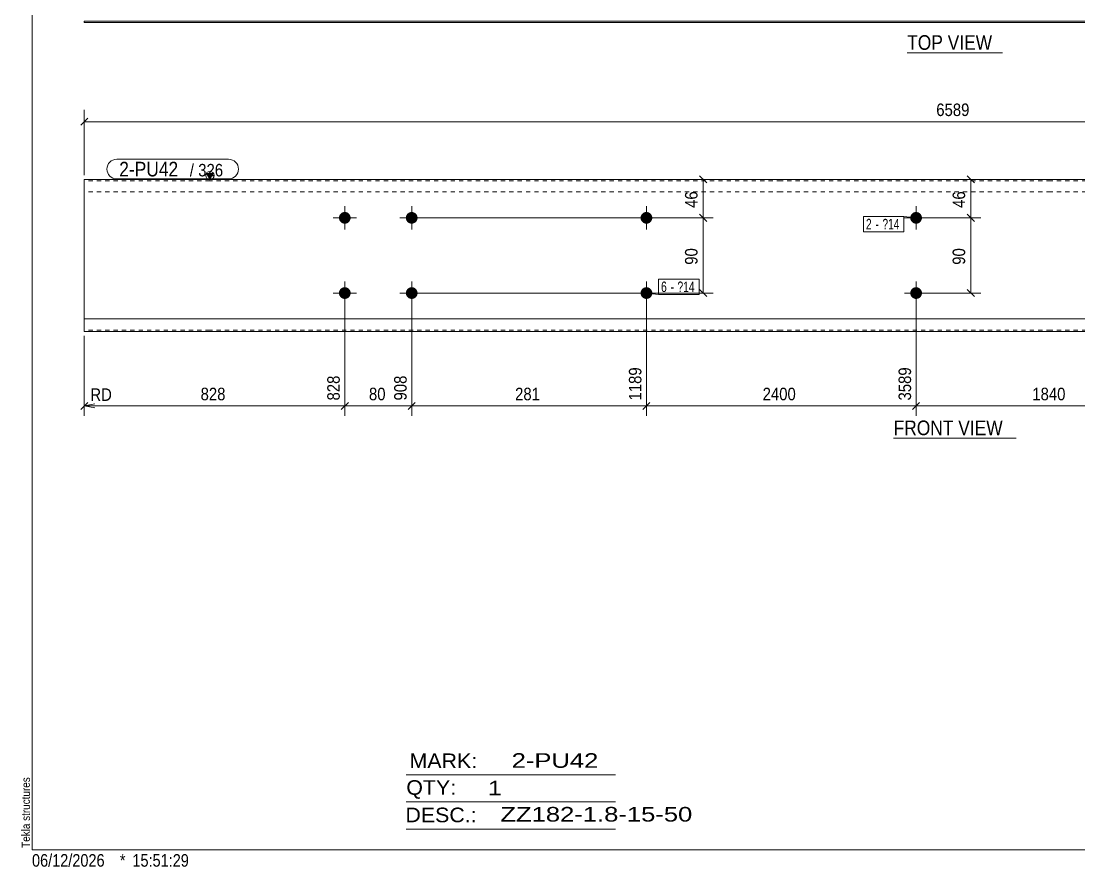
# Model space of a CAD drawing. Header units: millimetres. Extents: x 2 to 579, y 1 to 405.
# Drawn here: x 2.4 to 255.3, y 1 to 203.3 of the extents above; entities that cross this region are included whole.
import ezdxf

# ---------------------------------------------------------------- set-up
doc = ezdxf.new("R2010")
doc.units = ezdxf.units.MM
doc.linetypes.add('XKITLINE00', pattern=[0])
doc.linetypes.add('XKITLINE01', pattern=[4, 1, -1, 1, -1])
for name, color, linetype, lineweight in [('Bolt', 3, 'Continuous', 0), ('BoltMark', 7, 'Continuous', 0), ('Dimensions', 7, 'Continuous', 0), ('DrawingSheet', 5, 'Continuous', 0), ('OtherObjectType', 7, 'Continuous', 0), ('Part', 2, 'Continuous', 0), ('PartMark', 7, 'Continuous', 0)]:
    doc.layers.add(name, color=color, linetype=linetype, lineweight=lineweight)
doc.styles.add('ARIAL', font='ARIAL.TTF')
doc.styles.add('ARIAL_NARROW', font='ARIALN.TTF')

# ---------------------------------------------------------------- blocks, each defined once
blk = doc.blocks.new('*A1')
at = {"layer": 'Bolt'}
for points in [[(81.19, 156.2), (81.19, 156.17), (81.19, 156.13), (81.19, 156.1), (81.18, 156.06), (81.18, 156.03), (81.17, 156), (81.17, 155.96), (81.16, 155.93), (81.15, 155.9), (81.14, 155.86), (81.13, 155.83), (81.12, 155.8), (81.11, 155.76), (81.1, 155.73), (81.09, 155.7), (81.07, 155.67), (81.06, 155.64), (81.04, 155.61), (81.03, 155.58), (81.01, 155.55), (80.99, 155.52), (80.98, 155.49), (80.96, 155.46), (80.94, 155.43), (80.92, 155.4), (80.9, 155.37), (80.88, 155.35), (80.85, 155.32), (80.83, 155.3), (80.81, 155.27), (80.78, 155.25), (80.76, 155.22), (80.73, 155.2), (80.71, 155.18), (80.68, 155.15), (80.66, 155.13), (80.63, 155.11), (80.6, 155.09), (80.57, 155.07), (80.54, 155.05), (80.51, 155.03), (80.48, 155.02), (80.45, 155), (80.42, 154.99), (80.39, 154.97), (80.36, 154.96), (80.33, 154.94), (80.3, 154.93), (80.27, 154.92), (80.23, 154.91), (80.2, 154.9), (80.17, 154.89), (80.13, 154.88), (80.1, 154.87), (80.07, 154.86), (80.03, 154.86), (80, 154.85), (79.97, 154.85), (79.93, 154.84), (79.9, 154.84), (79.86, 154.84), (79.83, 154.84), (79.79, 154.84), (79.76, 154.84), (79.73, 154.84), (79.69, 154.84), (79.66, 154.84), (79.62, 154.85), (79.59, 154.85), (79.55, 154.86), (79.52, 154.86), (79.49, 154.87), (79.45, 154.88), (79.42, 154.89), (79.39, 154.9), (79.35, 154.91), (79.32, 154.92), (79.29, 154.93), (79.26, 154.94), (79.23, 154.96), (79.2, 154.97), (79.16, 154.99), (79.13, 155), (79.1, 155.02), (79.07, 155.03), (79.04, 155.05), (79.02, 155.07), (78.99, 155.09), (78.96, 155.11), (78.93, 155.13), (78.91, 155.15), (78.88, 155.18), (78.85, 155.2), (78.83, 155.22), (78.8, 155.25), (78.78, 155.27), (78.76, 155.3), (78.73, 155.32), (78.71, 155.35), (78.69, 155.37), (78.67, 155.4), (78.65, 155.43), (78.63, 155.46), (78.61, 155.49), (78.59, 155.52), (78.58, 155.55), (78.56, 155.58), (78.54, 155.61), (78.53, 155.64), (78.51, 155.67), (78.5, 155.7), (78.49, 155.73), (78.48, 155.76), (78.46, 155.8), (78.45, 155.83), (78.44, 155.86), (78.44, 155.9), (78.43, 155.93), (78.42, 155.96), (78.41, 156), (78.41, 156.03), (78.4, 156.06), (78.4, 156.1), (78.4, 156.13), (78.4, 156.17), (78.39, 156.2), (78.39, 156.24), (78.39, 156.27), (78.4, 156.3), (78.4, 156.34), (78.4, 156.37), (78.4, 156.41), (78.41, 156.44), (78.41, 156.48), (78.42, 156.51), (78.43, 156.54), (78.44, 156.58), (78.44, 156.61), (78.45, 156.64), (78.46, 156.67), (78.48, 156.71), (78.49, 156.74), (78.5, 156.77), (78.51, 156.8), (78.53, 156.83), (78.54, 156.87), (78.56, 156.9), (78.58, 156.93), (78.59, 156.96), (78.61, 156.98), (78.63, 157.01), (78.65, 157.04), (78.67, 157.07), (78.69, 157.1), (78.71, 157.12), (78.73, 157.15), (78.76, 157.18), (78.78, 157.2), (78.8, 157.23), (78.83, 157.25), (78.85, 157.27), (78.88, 157.3), (78.91, 157.32), (78.93, 157.34), (78.96, 157.36), (78.99, 157.38), (79.02, 157.4), (79.04, 157.42), (79.07, 157.44), (79.1, 157.45), (79.13, 157.47), (79.16, 157.49), (79.2, 157.5), (79.23, 157.52), (79.26, 157.53), (79.29, 157.54), (79.32, 157.55), (79.35, 157.57), (79.39, 157.58), (79.42, 157.59), (79.45, 157.59), (79.49, 157.6), (79.52, 157.61), (79.55, 157.62), (79.59, 157.62), (79.62, 157.63), (79.66, 157.63), (79.69, 157.63), (79.73, 157.63), (79.76, 157.64), (79.79, 157.64), (79.83, 157.64), (79.86, 157.63), (79.9, 157.63), (79.93, 157.63), (79.97, 157.63), (80, 157.62), (80.03, 157.62), (80.07, 157.61), (80.1, 157.6), (80.13, 157.59), (80.17, 157.59), (80.2, 157.58), (80.23, 157.57), (80.27, 157.55), (80.3, 157.54), (80.33, 157.53), (80.36, 157.52), (80.39, 157.5), (80.42, 157.49), (80.45, 157.47), (80.48, 157.45), (80.51, 157.44), (80.54, 157.42), (80.57, 157.4), (80.6, 157.38), (80.63, 157.36), (80.66, 157.34), (80.68, 157.32), (80.71, 157.3), (80.73, 157.27), (80.76, 157.25), (80.78, 157.23), (80.81, 157.2), (80.83, 157.18), (80.85, 157.15), (80.88, 157.12), (80.9, 157.1), (80.92, 157.07), (80.94, 157.04), (80.96, 157.01), (80.98, 156.98), (80.99, 156.96), (81.01, 156.93), (81.03, 156.9), (81.04, 156.87), (81.06, 156.83), (81.07, 156.8), (81.09, 156.77), (81.1, 156.74), (81.11, 156.71), (81.12, 156.67), (81.13, 156.64), (81.14, 156.61), (81.15, 156.58), (81.16, 156.54), (81.17, 156.51), (81.17, 156.48), (81.18, 156.44), (81.18, 156.41), (81.19, 156.37), (81.19, 156.34), (81.19, 156.3), (81.19, 156.27), (81.19, 156.24)], [(97.19, 156.2), (97.19, 156.17), (97.19, 156.13), (97.19, 156.1), (97.18, 156.06), (97.18, 156.03), (97.17, 156), (97.17, 155.96), (97.16, 155.93), (97.15, 155.9), (97.14, 155.86), (97.13, 155.83), (97.12, 155.8), (97.11, 155.76), (97.1, 155.73), (97.09, 155.7), (97.07, 155.67), (97.06, 155.64), (97.04, 155.61), (97.03, 155.58), (97.01, 155.55), (96.99, 155.52), (96.98, 155.49), (96.96, 155.46), (96.94, 155.43), (96.92, 155.4), (96.9, 155.37), (96.88, 155.35), (96.85, 155.32), (96.83, 155.3), (96.81, 155.27), (96.78, 155.25), (96.76, 155.22), (96.73, 155.2), (96.71, 155.18), (96.68, 155.15), (96.66, 155.13), (96.63, 155.11), (96.6, 155.09), (96.57, 155.07), (96.54, 155.05), (96.51, 155.03), (96.48, 155.02), (96.45, 155), (96.42, 154.99), (96.39, 154.97), (96.36, 154.96), (96.33, 154.94), (96.3, 154.93), (96.27, 154.92), (96.23, 154.91), (96.2, 154.9), (96.17, 154.89), (96.13, 154.88), (96.1, 154.87), (96.07, 154.86), (96.03, 154.86), (96, 154.85), (95.97, 154.85), (95.93, 154.84), (95.9, 154.84), (95.86, 154.84), (95.83, 154.84), (95.79, 154.84), (95.76, 154.84), (95.73, 154.84), (95.69, 154.84), (95.66, 154.84), (95.62, 154.85), (95.59, 154.85), (95.55, 154.86), (95.52, 154.86), (95.49, 154.87), (95.45, 154.88), (95.42, 154.89), (95.39, 154.9), (95.35, 154.91), (95.32, 154.92), (95.29, 154.93), (95.26, 154.94), (95.23, 154.96), (95.2, 154.97), (95.16, 154.99), (95.13, 155), (95.1, 155.02), (95.07, 155.03), (95.04, 155.05), (95.02, 155.07), (94.99, 155.09), (94.96, 155.11), (94.93, 155.13), (94.91, 155.15), (94.88, 155.18), (94.85, 155.2), (94.83, 155.22), (94.8, 155.25), (94.78, 155.27), (94.76, 155.3), (94.73, 155.32), (94.71, 155.35), (94.69, 155.37), (94.67, 155.4), (94.65, 155.43), (94.63, 155.46), (94.61, 155.49), (94.59, 155.52), (94.58, 155.55), (94.56, 155.58), (94.54, 155.61), (94.53, 155.64), (94.51, 155.67), (94.5, 155.7), (94.49, 155.73), (94.48, 155.76), (94.46, 155.8), (94.45, 155.83), (94.44, 155.86), (94.44, 155.9), (94.43, 155.93), (94.42, 155.96), (94.41, 156), (94.41, 156.03), (94.4, 156.06), (94.4, 156.1), (94.4, 156.13), (94.4, 156.17), (94.39, 156.2), (94.39, 156.24), (94.39, 156.27), (94.4, 156.3), (94.4, 156.34), (94.4, 156.37), (94.4, 156.41), (94.41, 156.44), (94.41, 156.48), (94.42, 156.51), (94.43, 156.54), (94.44, 156.58), (94.44, 156.61), (94.45, 156.64), (94.46, 156.67), (94.48, 156.71), (94.49, 156.74), (94.5, 156.77), (94.51, 156.8), (94.53, 156.83), (94.54, 156.87), (94.56, 156.9), (94.58, 156.93), (94.59, 156.96), (94.61, 156.98), (94.63, 157.01), (94.65, 157.04), (94.67, 157.07), (94.69, 157.1), (94.71, 157.12), (94.73, 157.15), (94.76, 157.18), (94.78, 157.2), (94.8, 157.23), (94.83, 157.25), (94.85, 157.27), (94.88, 157.3), (94.91, 157.32), (94.93, 157.34), (94.96, 157.36), (94.99, 157.38), (95.02, 157.4), (95.04, 157.42), (95.07, 157.44), (95.1, 157.45), (95.13, 157.47), (95.16, 157.49), (95.2, 157.5), (95.23, 157.52), (95.26, 157.53), (95.29, 157.54), (95.32, 157.55), (95.35, 157.57), (95.39, 157.58), (95.42, 157.59), (95.45, 157.59), (95.49, 157.6), (95.52, 157.61), (95.55, 157.62), (95.59, 157.62), (95.62, 157.63), (95.66, 157.63), (95.69, 157.63), (95.73, 157.63), (95.76, 157.64), (95.79, 157.64), (95.83, 157.64), (95.86, 157.63), (95.9, 157.63), (95.93, 157.63), (95.97, 157.63), (96, 157.62), (96.03, 157.62), (96.07, 157.61), (96.1, 157.6), (96.13, 157.59), (96.17, 157.59), (96.2, 157.58), (96.23, 157.57), (96.27, 157.55), (96.3, 157.54), (96.33, 157.53), (96.36, 157.52), (96.39, 157.5), (96.42, 157.49), (96.45, 157.47), (96.48, 157.45), (96.51, 157.44), (96.54, 157.42), (96.57, 157.4), (96.6, 157.38), (96.63, 157.36), (96.66, 157.34), (96.68, 157.32), (96.71, 157.3), (96.73, 157.27), (96.76, 157.25), (96.78, 157.23), (96.81, 157.2), (96.83, 157.18), (96.85, 157.15), (96.88, 157.12), (96.9, 157.1), (96.92, 157.07), (96.94, 157.04), (96.96, 157.01), (96.98, 156.98), (96.99, 156.96), (97.01, 156.93), (97.03, 156.9), (97.04, 156.87), (97.06, 156.83), (97.07, 156.8), (97.09, 156.77), (97.1, 156.74), (97.11, 156.71), (97.12, 156.67), (97.13, 156.64), (97.14, 156.61), (97.15, 156.58), (97.16, 156.54), (97.17, 156.51), (97.17, 156.48), (97.18, 156.44), (97.18, 156.41), (97.19, 156.37), (97.19, 156.34), (97.19, 156.3), (97.19, 156.27), (97.19, 156.24)], [(81.19, 138.2), (81.19, 138.17), (81.19, 138.13), (81.19, 138.1), (81.18, 138.06), (81.18, 138.03), (81.17, 138), (81.17, 137.96), (81.16, 137.93), (81.15, 137.9), (81.14, 137.86), (81.13, 137.83), (81.12, 137.8), (81.11, 137.76), (81.1, 137.73), (81.09, 137.7), (81.07, 137.67), (81.06, 137.64), (81.04, 137.61), (81.03, 137.58), (81.01, 137.55), (80.99, 137.52), (80.98, 137.49), (80.96, 137.46), (80.94, 137.43), (80.92, 137.4), (80.9, 137.37), (80.88, 137.35), (80.85, 137.32), (80.83, 137.3), (80.81, 137.27), (80.78, 137.25), (80.76, 137.22), (80.73, 137.2), (80.71, 137.18), (80.68, 137.15), (80.66, 137.13), (80.63, 137.11), (80.6, 137.09), (80.57, 137.07), (80.54, 137.05), (80.51, 137.03), (80.48, 137.02), (80.45, 137), (80.42, 136.99), (80.39, 136.97), (80.36, 136.96), (80.33, 136.94), (80.3, 136.93), (80.27, 136.92), (80.23, 136.91), (80.2, 136.9), (80.17, 136.89), (80.13, 136.88), (80.1, 136.87), (80.07, 136.86), (80.03, 136.86), (80, 136.85), (79.97, 136.85), (79.93, 136.84), (79.9, 136.84), (79.86, 136.84), (79.83, 136.84), (79.79, 136.84), (79.76, 136.84), (79.73, 136.84), (79.69, 136.84), (79.66, 136.84), (79.62, 136.85), (79.59, 136.85), (79.55, 136.86), (79.52, 136.86), (79.49, 136.87), (79.45, 136.88), (79.42, 136.89), (79.39, 136.9), (79.35, 136.91), (79.32, 136.92), (79.29, 136.93), (79.26, 136.94), (79.23, 136.96), (79.2, 136.97), (79.16, 136.99), (79.13, 137), (79.1, 137.02), (79.07, 137.03), (79.04, 137.05), (79.02, 137.07), (78.99, 137.09), (78.96, 137.11), (78.93, 137.13), (78.91, 137.15), (78.88, 137.18), (78.85, 137.2), (78.83, 137.22), (78.8, 137.25), (78.78, 137.27), (78.76, 137.3), (78.73, 137.32), (78.71, 137.35), (78.69, 137.37), (78.67, 137.4), (78.65, 137.43), (78.63, 137.46), (78.61, 137.49), (78.59, 137.52), (78.58, 137.55), (78.56, 137.58), (78.54, 137.61), (78.53, 137.64), (78.51, 137.67), (78.5, 137.7), (78.49, 137.73), (78.48, 137.76), (78.46, 137.8), (78.45, 137.83), (78.44, 137.86), (78.44, 137.9), (78.43, 137.93), (78.42, 137.96), (78.41, 138), (78.41, 138.03), (78.4, 138.06), (78.4, 138.1), (78.4, 138.13), (78.4, 138.17), (78.39, 138.2), (78.39, 138.24), (78.39, 138.27), (78.4, 138.3), (78.4, 138.34), (78.4, 138.37), (78.4, 138.41), (78.41, 138.44), (78.41, 138.48), (78.42, 138.51), (78.43, 138.54), (78.44, 138.58), (78.44, 138.61), (78.45, 138.64), (78.46, 138.67), (78.48, 138.71), (78.49, 138.74), (78.5, 138.77), (78.51, 138.8), (78.53, 138.83), (78.54, 138.87), (78.56, 138.9), (78.58, 138.93), (78.59, 138.96), (78.61, 138.98), (78.63, 139.01), (78.65, 139.04), (78.67, 139.07), (78.69, 139.1), (78.71, 139.12), (78.73, 139.15), (78.76, 139.18), (78.78, 139.2), (78.8, 139.23), (78.83, 139.25), (78.85, 139.27), (78.88, 139.3), (78.91, 139.32), (78.93, 139.34), (78.96, 139.36), (78.99, 139.38), (79.02, 139.4), (79.04, 139.42), (79.07, 139.44), (79.1, 139.45), (79.13, 139.47), (79.16, 139.49), (79.2, 139.5), (79.23, 139.52), (79.26, 139.53), (79.29, 139.54), (79.32, 139.55), (79.35, 139.57), (79.39, 139.58), (79.42, 139.59), (79.45, 139.59), (79.49, 139.6), (79.52, 139.61), (79.55, 139.62), (79.59, 139.62), (79.62, 139.63), (79.66, 139.63), (79.69, 139.63), (79.73, 139.63), (79.76, 139.64), (79.79, 139.64), (79.83, 139.64), (79.86, 139.63), (79.9, 139.63), (79.93, 139.63), (79.97, 139.63), (80, 139.62), (80.03, 139.62), (80.07, 139.61), (80.1, 139.6), (80.13, 139.59), (80.17, 139.59), (80.2, 139.58), (80.23, 139.57), (80.27, 139.55), (80.3, 139.54), (80.33, 139.53), (80.36, 139.52), (80.39, 139.5), (80.42, 139.49), (80.45, 139.47), (80.48, 139.45), (80.51, 139.44), (80.54, 139.42), (80.57, 139.4), (80.6, 139.38), (80.63, 139.36), (80.66, 139.34), (80.68, 139.32), (80.71, 139.3), (80.73, 139.27), (80.76, 139.25), (80.78, 139.23), (80.81, 139.2), (80.83, 139.18), (80.85, 139.15), (80.88, 139.12), (80.9, 139.1), (80.92, 139.07), (80.94, 139.04), (80.96, 139.01), (80.98, 138.98), (80.99, 138.96), (81.01, 138.93), (81.03, 138.9), (81.04, 138.87), (81.06, 138.83), (81.07, 138.8), (81.09, 138.77), (81.1, 138.74), (81.11, 138.71), (81.12, 138.67), (81.13, 138.64), (81.14, 138.61), (81.15, 138.58), (81.16, 138.54), (81.17, 138.51), (81.17, 138.48), (81.18, 138.44), (81.18, 138.41), (81.19, 138.37), (81.19, 138.34), (81.19, 138.3), (81.19, 138.27), (81.19, 138.24)], [(97.19, 138.2), (97.19, 138.17), (97.19, 138.13), (97.19, 138.1), (97.18, 138.06), (97.18, 138.03), (97.17, 138), (97.17, 137.96), (97.16, 137.93), (97.15, 137.9), (97.14, 137.86), (97.13, 137.83), (97.12, 137.8), (97.11, 137.76), (97.1, 137.73), (97.09, 137.7), (97.07, 137.67), (97.06, 137.64), (97.04, 137.61), (97.03, 137.58), (97.01, 137.55), (96.99, 137.52), (96.98, 137.49), (96.96, 137.46), (96.94, 137.43), (96.92, 137.4), (96.9, 137.37), (96.88, 137.35), (96.85, 137.32), (96.83, 137.3), (96.81, 137.27), (96.78, 137.25), (96.76, 137.22), (96.73, 137.2), (96.71, 137.18), (96.68, 137.15), (96.66, 137.13), (96.63, 137.11), (96.6, 137.09), (96.57, 137.07), (96.54, 137.05), (96.51, 137.03), (96.48, 137.02), (96.45, 137), (96.42, 136.99), (96.39, 136.97), (96.36, 136.96), (96.33, 136.94), (96.3, 136.93), (96.27, 136.92), (96.23, 136.91), (96.2, 136.9), (96.17, 136.89), (96.13, 136.88), (96.1, 136.87), (96.07, 136.86), (96.03, 136.86), (96, 136.85), (95.97, 136.85), (95.93, 136.84), (95.9, 136.84), (95.86, 136.84), (95.83, 136.84), (95.79, 136.84), (95.76, 136.84), (95.73, 136.84), (95.69, 136.84), (95.66, 136.84), (95.62, 136.85), (95.59, 136.85), (95.55, 136.86), (95.52, 136.86), (95.49, 136.87), (95.45, 136.88), (95.42, 136.89), (95.39, 136.9), (95.35, 136.91), (95.32, 136.92), (95.29, 136.93), (95.26, 136.94), (95.23, 136.96), (95.2, 136.97), (95.16, 136.99), (95.13, 137), (95.1, 137.02), (95.07, 137.03), (95.04, 137.05), (95.02, 137.07), (94.99, 137.09), (94.96, 137.11), (94.93, 137.13), (94.91, 137.15), (94.88, 137.18), (94.85, 137.2), (94.83, 137.22), (94.8, 137.25), (94.78, 137.27), (94.76, 137.3), (94.73, 137.32), (94.71, 137.35), (94.69, 137.37), (94.67, 137.4), (94.65, 137.43), (94.63, 137.46), (94.61, 137.49), (94.59, 137.52), (94.58, 137.55), (94.56, 137.58), (94.54, 137.61), (94.53, 137.64), (94.51, 137.67), (94.5, 137.7), (94.49, 137.73), (94.48, 137.76), (94.46, 137.8), (94.45, 137.83), (94.44, 137.86), (94.44, 137.9), (94.43, 137.93), (94.42, 137.96), (94.41, 138), (94.41, 138.03), (94.4, 138.06), (94.4, 138.1), (94.4, 138.13), (94.4, 138.17), (94.39, 138.2), (94.39, 138.24), (94.39, 138.27), (94.4, 138.3), (94.4, 138.34), (94.4, 138.37), (94.4, 138.41), (94.41, 138.44), (94.41, 138.48), (94.42, 138.51), (94.43, 138.54), (94.44, 138.58), (94.44, 138.61), (94.45, 138.64), (94.46, 138.67), (94.48, 138.71), (94.49, 138.74), (94.5, 138.77), (94.51, 138.8), (94.53, 138.83), (94.54, 138.87), (94.56, 138.9), (94.58, 138.93), (94.59, 138.96), (94.61, 138.98), (94.63, 139.01), (94.65, 139.04), (94.67, 139.07), (94.69, 139.1), (94.71, 139.12), (94.73, 139.15), (94.76, 139.18), (94.78, 139.2), (94.8, 139.23), (94.83, 139.25), (94.85, 139.27), (94.88, 139.3), (94.91, 139.32), (94.93, 139.34), (94.96, 139.36), (94.99, 139.38), (95.02, 139.4), (95.04, 139.42), (95.07, 139.44), (95.1, 139.45), (95.13, 139.47), (95.16, 139.49), (95.2, 139.5), (95.23, 139.52), (95.26, 139.53), (95.29, 139.54), (95.32, 139.55), (95.35, 139.57), (95.39, 139.58), (95.42, 139.59), (95.45, 139.59), (95.49, 139.6), (95.52, 139.61), (95.55, 139.62), (95.59, 139.62), (95.62, 139.63), (95.66, 139.63), (95.69, 139.63), (95.73, 139.63), (95.76, 139.64), (95.79, 139.64), (95.83, 139.64), (95.86, 139.63), (95.9, 139.63), (95.93, 139.63), (95.97, 139.63), (96, 139.62), (96.03, 139.62), (96.07, 139.61), (96.1, 139.6), (96.13, 139.59), (96.17, 139.59), (96.2, 139.58), (96.23, 139.57), (96.27, 139.55), (96.3, 139.54), (96.33, 139.53), (96.36, 139.52), (96.39, 139.5), (96.42, 139.49), (96.45, 139.47), (96.48, 139.45), (96.51, 139.44), (96.54, 139.42), (96.57, 139.4), (96.6, 139.38), (96.63, 139.36), (96.66, 139.34), (96.68, 139.32), (96.71, 139.3), (96.73, 139.27), (96.76, 139.25), (96.78, 139.23), (96.81, 139.2), (96.83, 139.18), (96.85, 139.15), (96.88, 139.12), (96.9, 139.1), (96.92, 139.07), (96.94, 139.04), (96.96, 139.01), (96.98, 138.98), (96.99, 138.96), (97.01, 138.93), (97.03, 138.9), (97.04, 138.87), (97.06, 138.83), (97.07, 138.8), (97.09, 138.77), (97.1, 138.74), (97.11, 138.71), (97.12, 138.67), (97.13, 138.64), (97.14, 138.61), (97.15, 138.58), (97.16, 138.54), (97.17, 138.51), (97.17, 138.48), (97.18, 138.44), (97.18, 138.41), (97.19, 138.37), (97.19, 138.34), (97.19, 138.3), (97.19, 138.27), (97.19, 138.24)]]:
    blk.add_hatch(color=3, dxfattribs=at).paths.add_polyline_path(points, flags=17)
at = {"layer": 'Bolt', "color": 3, "linetype": 'XKITLINE00', "lineweight": 0}
for p, q in [((79.79, 159.04), (79.79, 153.44)), ((95.79, 159.04), (95.79, 153.44)), ((82.59, 156.24), (76.99, 156.24)), ((98.59, 156.24), (92.99, 156.24)), ((79.79, 141.04), (79.79, 135.44)), ((95.79, 141.04), (95.79, 135.44)), ((82.59, 138.24), (76.99, 138.24)), ((98.59, 138.24), (92.99, 138.24))]:
    blk.add_line(p, q, dxfattribs=at)
blk = doc.blocks.new('*A2')
at = {"layer": 'Bolt'}
for points in [[(153.33, 156.2), (153.33, 156.17), (153.33, 156.13), (153.32, 156.1), (153.32, 156.06), (153.32, 156.03), (153.31, 156), (153.3, 155.96), (153.3, 155.93), (153.29, 155.9), (153.28, 155.86), (153.27, 155.83), (153.26, 155.8), (153.25, 155.76), (153.24, 155.73), (153.22, 155.7), (153.21, 155.67), (153.2, 155.64), (153.18, 155.61), (153.17, 155.58), (153.15, 155.55), (153.13, 155.52), (153.11, 155.49), (153.1, 155.46), (153.08, 155.43), (153.06, 155.4), (153.03, 155.37), (153.01, 155.35), (152.99, 155.32), (152.97, 155.3), (152.95, 155.27), (152.92, 155.25), (152.9, 155.22), (152.87, 155.2), (152.85, 155.18), (152.82, 155.15), (152.79, 155.13), (152.77, 155.11), (152.74, 155.09), (152.71, 155.07), (152.68, 155.05), (152.65, 155.03), (152.62, 155.02), (152.59, 155), (152.56, 154.99), (152.53, 154.97), (152.5, 154.96), (152.47, 154.94), (152.44, 154.93), (152.4, 154.92), (152.37, 154.91), (152.34, 154.9), (152.3, 154.89), (152.27, 154.88), (152.24, 154.87), (152.2, 154.86), (152.17, 154.86), (152.14, 154.85), (152.1, 154.85), (152.07, 154.84), (152.03, 154.84), (152, 154.84), (151.97, 154.84), (151.93, 154.84), (151.9, 154.84), (151.86, 154.84), (151.83, 154.84), (151.79, 154.84), (151.76, 154.85), (151.73, 154.85), (151.69, 154.86), (151.66, 154.86), (151.62, 154.87), (151.59, 154.88), (151.56, 154.89), (151.52, 154.9), (151.49, 154.91), (151.46, 154.92), (151.43, 154.93), (151.4, 154.94), (151.36, 154.96), (151.33, 154.97), (151.3, 154.99), (151.27, 155), (151.24, 155.02), (151.21, 155.03), (151.18, 155.05), (151.15, 155.07), (151.13, 155.09), (151.1, 155.11), (151.07, 155.13), (151.04, 155.15), (151.02, 155.18), (150.99, 155.2), (150.97, 155.22), (150.94, 155.25), (150.92, 155.27), (150.89, 155.3), (150.87, 155.32), (150.85, 155.35), (150.83, 155.37), (150.81, 155.4), (150.79, 155.43), (150.77, 155.46), (150.75, 155.49), (150.73, 155.52), (150.71, 155.55), (150.7, 155.58), (150.68, 155.61), (150.67, 155.64), (150.65, 155.67), (150.64, 155.7), (150.63, 155.73), (150.61, 155.76), (150.6, 155.8), (150.59, 155.83), (150.58, 155.86), (150.57, 155.9), (150.57, 155.93), (150.56, 155.96), (150.55, 156), (150.55, 156.03), (150.54, 156.06), (150.54, 156.1), (150.54, 156.13), (150.53, 156.17), (150.53, 156.2), (150.53, 156.24), (150.53, 156.27), (150.53, 156.3), (150.54, 156.34), (150.54, 156.37), (150.54, 156.41), (150.55, 156.44), (150.55, 156.48), (150.56, 156.51), (150.57, 156.54), (150.57, 156.58), (150.58, 156.61), (150.59, 156.64), (150.6, 156.67), (150.61, 156.71), (150.63, 156.74), (150.64, 156.77), (150.65, 156.8), (150.67, 156.83), (150.68, 156.87), (150.7, 156.9), (150.71, 156.93), (150.73, 156.96), (150.75, 156.98), (150.77, 157.01), (150.79, 157.04), (150.81, 157.07), (150.83, 157.1), (150.85, 157.12), (150.87, 157.15), (150.89, 157.18), (150.92, 157.2), (150.94, 157.23), (150.97, 157.25), (150.99, 157.27), (151.02, 157.3), (151.04, 157.32), (151.07, 157.34), (151.1, 157.36), (151.13, 157.38), (151.15, 157.4), (151.18, 157.42), (151.21, 157.44), (151.24, 157.45), (151.27, 157.47), (151.3, 157.49), (151.33, 157.5), (151.36, 157.52), (151.4, 157.53), (151.43, 157.54), (151.46, 157.55), (151.49, 157.57), (151.52, 157.58), (151.56, 157.59), (151.59, 157.59), (151.62, 157.6), (151.66, 157.61), (151.69, 157.62), (151.73, 157.62), (151.76, 157.63), (151.79, 157.63), (151.83, 157.63), (151.86, 157.63), (151.9, 157.64), (151.93, 157.64), (151.97, 157.64), (152, 157.63), (152.03, 157.63), (152.07, 157.63), (152.1, 157.63), (152.14, 157.62), (152.17, 157.62), (152.2, 157.61), (152.24, 157.6), (152.27, 157.59), (152.3, 157.59), (152.34, 157.58), (152.37, 157.57), (152.4, 157.55), (152.44, 157.54), (152.47, 157.53), (152.5, 157.52), (152.53, 157.5), (152.56, 157.49), (152.59, 157.47), (152.62, 157.45), (152.65, 157.44), (152.68, 157.42), (152.71, 157.4), (152.74, 157.38), (152.77, 157.36), (152.79, 157.34), (152.82, 157.32), (152.85, 157.3), (152.87, 157.27), (152.9, 157.25), (152.92, 157.23), (152.95, 157.2), (152.97, 157.18), (152.99, 157.15), (153.01, 157.12), (153.03, 157.1), (153.06, 157.07), (153.08, 157.04), (153.1, 157.01), (153.11, 156.98), (153.13, 156.96), (153.15, 156.93), (153.17, 156.9), (153.18, 156.87), (153.2, 156.83), (153.21, 156.8), (153.22, 156.77), (153.24, 156.74), (153.25, 156.71), (153.26, 156.67), (153.27, 156.64), (153.28, 156.61), (153.29, 156.58), (153.3, 156.54), (153.3, 156.51), (153.31, 156.48), (153.32, 156.44), (153.32, 156.41), (153.32, 156.37), (153.33, 156.34), (153.33, 156.3), (153.33, 156.27), (153.33, 156.24)], [(153.33, 138.2), (153.33, 138.17), (153.33, 138.13), (153.32, 138.1), (153.32, 138.06), (153.32, 138.03), (153.31, 138), (153.3, 137.96), (153.3, 137.93), (153.29, 137.9), (153.28, 137.86), (153.27, 137.83), (153.26, 137.8), (153.25, 137.76), (153.24, 137.73), (153.22, 137.7), (153.21, 137.67), (153.2, 137.64), (153.18, 137.61), (153.17, 137.58), (153.15, 137.55), (153.13, 137.52), (153.11, 137.49), (153.1, 137.46), (153.08, 137.43), (153.06, 137.4), (153.03, 137.37), (153.01, 137.35), (152.99, 137.32), (152.97, 137.3), (152.95, 137.27), (152.92, 137.25), (152.9, 137.22), (152.87, 137.2), (152.85, 137.18), (152.82, 137.15), (152.79, 137.13), (152.77, 137.11), (152.74, 137.09), (152.71, 137.07), (152.68, 137.05), (152.65, 137.03), (152.62, 137.02), (152.59, 137), (152.56, 136.99), (152.53, 136.97), (152.5, 136.96), (152.47, 136.94), (152.44, 136.93), (152.4, 136.92), (152.37, 136.91), (152.34, 136.9), (152.3, 136.89), (152.27, 136.88), (152.24, 136.87), (152.2, 136.86), (152.17, 136.86), (152.14, 136.85), (152.1, 136.85), (152.07, 136.84), (152.03, 136.84), (152, 136.84), (151.97, 136.84), (151.93, 136.84), (151.9, 136.84), (151.86, 136.84), (151.83, 136.84), (151.79, 136.84), (151.76, 136.85), (151.73, 136.85), (151.69, 136.86), (151.66, 136.86), (151.62, 136.87), (151.59, 136.88), (151.56, 136.89), (151.52, 136.9), (151.49, 136.91), (151.46, 136.92), (151.43, 136.93), (151.4, 136.94), (151.36, 136.96), (151.33, 136.97), (151.3, 136.99), (151.27, 137), (151.24, 137.02), (151.21, 137.03), (151.18, 137.05), (151.15, 137.07), (151.13, 137.09), (151.1, 137.11), (151.07, 137.13), (151.04, 137.15), (151.02, 137.18), (150.99, 137.2), (150.97, 137.22), (150.94, 137.25), (150.92, 137.27), (150.89, 137.3), (150.87, 137.32), (150.85, 137.35), (150.83, 137.37), (150.81, 137.4), (150.79, 137.43), (150.77, 137.46), (150.75, 137.49), (150.73, 137.52), (150.71, 137.55), (150.7, 137.58), (150.68, 137.61), (150.67, 137.64), (150.65, 137.67), (150.64, 137.7), (150.63, 137.73), (150.61, 137.76), (150.6, 137.8), (150.59, 137.83), (150.58, 137.86), (150.57, 137.9), (150.57, 137.93), (150.56, 137.96), (150.55, 138), (150.55, 138.03), (150.54, 138.06), (150.54, 138.1), (150.54, 138.13), (150.53, 138.17), (150.53, 138.2), (150.53, 138.24), (150.53, 138.27), (150.53, 138.3), (150.54, 138.34), (150.54, 138.37), (150.54, 138.41), (150.55, 138.44), (150.55, 138.48), (150.56, 138.51), (150.57, 138.54), (150.57, 138.58), (150.58, 138.61), (150.59, 138.64), (150.6, 138.67), (150.61, 138.71), (150.63, 138.74), (150.64, 138.77), (150.65, 138.8), (150.67, 138.83), (150.68, 138.87), (150.7, 138.9), (150.71, 138.93), (150.73, 138.96), (150.75, 138.98), (150.77, 139.01), (150.79, 139.04), (150.81, 139.07), (150.83, 139.1), (150.85, 139.12), (150.87, 139.15), (150.89, 139.18), (150.92, 139.2), (150.94, 139.23), (150.97, 139.25), (150.99, 139.27), (151.02, 139.3), (151.04, 139.32), (151.07, 139.34), (151.1, 139.36), (151.13, 139.38), (151.15, 139.4), (151.18, 139.42), (151.21, 139.44), (151.24, 139.45), (151.27, 139.47), (151.3, 139.49), (151.33, 139.5), (151.36, 139.52), (151.4, 139.53), (151.43, 139.54), (151.46, 139.55), (151.49, 139.57), (151.52, 139.58), (151.56, 139.59), (151.59, 139.59), (151.62, 139.6), (151.66, 139.61), (151.69, 139.62), (151.73, 139.62), (151.76, 139.63), (151.79, 139.63), (151.83, 139.63), (151.86, 139.63), (151.9, 139.64), (151.93, 139.64), (151.97, 139.64), (152, 139.63), (152.03, 139.63), (152.07, 139.63), (152.1, 139.63), (152.14, 139.62), (152.17, 139.62), (152.2, 139.61), (152.24, 139.6), (152.27, 139.59), (152.3, 139.59), (152.34, 139.58), (152.37, 139.57), (152.4, 139.55), (152.44, 139.54), (152.47, 139.53), (152.5, 139.52), (152.53, 139.5), (152.56, 139.49), (152.59, 139.47), (152.62, 139.45), (152.65, 139.44), (152.68, 139.42), (152.71, 139.4), (152.74, 139.38), (152.77, 139.36), (152.79, 139.34), (152.82, 139.32), (152.85, 139.3), (152.87, 139.27), (152.9, 139.25), (152.92, 139.23), (152.95, 139.2), (152.97, 139.18), (152.99, 139.15), (153.01, 139.12), (153.03, 139.1), (153.06, 139.07), (153.08, 139.04), (153.1, 139.01), (153.11, 138.98), (153.13, 138.96), (153.15, 138.93), (153.17, 138.9), (153.18, 138.87), (153.2, 138.83), (153.21, 138.8), (153.22, 138.77), (153.24, 138.74), (153.25, 138.71), (153.26, 138.67), (153.27, 138.64), (153.28, 138.61), (153.29, 138.58), (153.3, 138.54), (153.3, 138.51), (153.31, 138.48), (153.32, 138.44), (153.32, 138.41), (153.32, 138.37), (153.33, 138.34), (153.33, 138.3), (153.33, 138.27), (153.33, 138.24)]]:
    blk.add_hatch(color=3, dxfattribs=at).paths.add_polyline_path(points, flags=17)
at = {"layer": 'Bolt', "color": 3, "linetype": 'XKITLINE00', "lineweight": 0}
for p, q in [((151.93, 159.04), (151.93, 153.44)), ((154.73, 156.24), (149.13, 156.24)), ((151.93, 141.04), (151.93, 135.44)), ((154.73, 138.24), (149.13, 138.24))]:
    blk.add_line(p, q, dxfattribs=at)
blk = doc.blocks.new('*A3')
at = {"layer": 'Bolt'}
for points in [[(217.82, 156.2), (217.82, 156.17), (217.82, 156.13), (217.81, 156.1), (217.81, 156.06), (217.8, 156.03), (217.8, 156), (217.79, 155.96), (217.79, 155.93), (217.78, 155.9), (217.77, 155.86), (217.76, 155.83), (217.75, 155.8), (217.74, 155.76), (217.73, 155.73), (217.71, 155.7), (217.7, 155.67), (217.68, 155.64), (217.67, 155.61), (217.65, 155.58), (217.64, 155.55), (217.62, 155.52), (217.6, 155.49), (217.58, 155.46), (217.56, 155.43), (217.54, 155.4), (217.52, 155.37), (217.5, 155.35), (217.48, 155.32), (217.46, 155.3), (217.43, 155.27), (217.41, 155.25), (217.38, 155.22), (217.36, 155.2), (217.33, 155.18), (217.31, 155.15), (217.28, 155.13), (217.25, 155.11), (217.23, 155.09), (217.2, 155.07), (217.17, 155.05), (217.14, 155.03), (217.11, 155.02), (217.08, 155), (217.05, 154.99), (217.02, 154.97), (216.99, 154.96), (216.95, 154.94), (216.92, 154.93), (216.89, 154.92), (216.86, 154.91), (216.83, 154.9), (216.79, 154.89), (216.76, 154.88), (216.73, 154.87), (216.69, 154.86), (216.66, 154.86), (216.62, 154.85), (216.59, 154.85), (216.56, 154.84), (216.52, 154.84), (216.49, 154.84), (216.45, 154.84), (216.42, 154.84), (216.38, 154.84), (216.35, 154.84), (216.32, 154.84), (216.28, 154.84), (216.25, 154.85), (216.21, 154.85), (216.18, 154.86), (216.15, 154.86), (216.11, 154.87), (216.08, 154.88), (216.05, 154.89), (216.01, 154.9), (215.98, 154.91), (215.95, 154.92), (215.92, 154.93), (215.88, 154.94), (215.85, 154.96), (215.82, 154.97), (215.79, 154.99), (215.76, 155), (215.73, 155.02), (215.7, 155.03), (215.67, 155.05), (215.64, 155.07), (215.61, 155.09), (215.59, 155.11), (215.56, 155.13), (215.53, 155.15), (215.5, 155.18), (215.48, 155.2), (215.45, 155.22), (215.43, 155.25), (215.41, 155.27), (215.38, 155.3), (215.36, 155.32), (215.34, 155.35), (215.32, 155.37), (215.29, 155.4), (215.27, 155.43), (215.26, 155.46), (215.24, 155.49), (215.22, 155.52), (215.2, 155.55), (215.18, 155.58), (215.17, 155.61), (215.15, 155.64), (215.14, 155.67), (215.13, 155.7), (215.11, 155.73), (215.1, 155.76), (215.09, 155.8), (215.08, 155.83), (215.07, 155.86), (215.06, 155.9), (215.05, 155.93), (215.05, 155.96), (215.04, 156), (215.03, 156.03), (215.03, 156.06), (215.03, 156.1), (215.02, 156.13), (215.02, 156.17), (215.02, 156.2), (215.02, 156.24), (215.02, 156.27), (215.02, 156.3), (215.02, 156.34), (215.03, 156.37), (215.03, 156.41), (215.03, 156.44), (215.04, 156.48), (215.05, 156.51), (215.05, 156.54), (215.06, 156.58), (215.07, 156.61), (215.08, 156.64), (215.09, 156.67), (215.1, 156.71), (215.11, 156.74), (215.13, 156.77), (215.14, 156.8), (215.15, 156.83), (215.17, 156.87), (215.18, 156.9), (215.2, 156.93), (215.22, 156.96), (215.24, 156.98), (215.26, 157.01), (215.27, 157.04), (215.29, 157.07), (215.32, 157.1), (215.34, 157.12), (215.36, 157.15), (215.38, 157.18), (215.41, 157.2), (215.43, 157.23), (215.45, 157.25), (215.48, 157.27), (215.5, 157.3), (215.53, 157.32), (215.56, 157.34), (215.59, 157.36), (215.61, 157.38), (215.64, 157.4), (215.67, 157.42), (215.7, 157.44), (215.73, 157.45), (215.76, 157.47), (215.79, 157.49), (215.82, 157.5), (215.85, 157.52), (215.88, 157.53), (215.92, 157.54), (215.95, 157.55), (215.98, 157.57), (216.01, 157.58), (216.05, 157.59), (216.08, 157.59), (216.11, 157.6), (216.15, 157.61), (216.18, 157.62), (216.21, 157.62), (216.25, 157.63), (216.28, 157.63), (216.32, 157.63), (216.35, 157.63), (216.38, 157.64), (216.42, 157.64), (216.45, 157.64), (216.49, 157.63), (216.52, 157.63), (216.56, 157.63), (216.59, 157.63), (216.62, 157.62), (216.66, 157.62), (216.69, 157.61), (216.73, 157.6), (216.76, 157.59), (216.79, 157.59), (216.83, 157.58), (216.86, 157.57), (216.89, 157.55), (216.92, 157.54), (216.95, 157.53), (216.99, 157.52), (217.02, 157.5), (217.05, 157.49), (217.08, 157.47), (217.11, 157.45), (217.14, 157.44), (217.17, 157.42), (217.2, 157.4), (217.23, 157.38), (217.25, 157.36), (217.28, 157.34), (217.31, 157.32), (217.33, 157.3), (217.36, 157.27), (217.38, 157.25), (217.41, 157.23), (217.43, 157.2), (217.46, 157.18), (217.48, 157.15), (217.5, 157.12), (217.52, 157.1), (217.54, 157.07), (217.56, 157.04), (217.58, 157.01), (217.6, 156.98), (217.62, 156.96), (217.64, 156.93), (217.65, 156.9), (217.67, 156.87), (217.68, 156.83), (217.7, 156.8), (217.71, 156.77), (217.73, 156.74), (217.74, 156.71), (217.75, 156.67), (217.76, 156.64), (217.77, 156.61), (217.78, 156.58), (217.79, 156.54), (217.79, 156.51), (217.8, 156.48), (217.8, 156.44), (217.81, 156.41), (217.81, 156.37), (217.82, 156.34), (217.82, 156.3), (217.82, 156.27), (217.82, 156.24)], [(217.82, 138.2), (217.82, 138.17), (217.82, 138.13), (217.81, 138.1), (217.81, 138.06), (217.8, 138.03), (217.8, 138), (217.79, 137.96), (217.79, 137.93), (217.78, 137.9), (217.77, 137.86), (217.76, 137.83), (217.75, 137.8), (217.74, 137.76), (217.73, 137.73), (217.71, 137.7), (217.7, 137.67), (217.68, 137.64), (217.67, 137.61), (217.65, 137.58), (217.64, 137.55), (217.62, 137.52), (217.6, 137.49), (217.58, 137.46), (217.56, 137.43), (217.54, 137.4), (217.52, 137.37), (217.5, 137.35), (217.48, 137.32), (217.46, 137.3), (217.43, 137.27), (217.41, 137.25), (217.38, 137.22), (217.36, 137.2), (217.33, 137.18), (217.31, 137.15), (217.28, 137.13), (217.25, 137.11), (217.23, 137.09), (217.2, 137.07), (217.17, 137.05), (217.14, 137.03), (217.11, 137.02), (217.08, 137), (217.05, 136.99), (217.02, 136.97), (216.99, 136.96), (216.95, 136.94), (216.92, 136.93), (216.89, 136.92), (216.86, 136.91), (216.83, 136.9), (216.79, 136.89), (216.76, 136.88), (216.73, 136.87), (216.69, 136.86), (216.66, 136.86), (216.62, 136.85), (216.59, 136.85), (216.56, 136.84), (216.52, 136.84), (216.49, 136.84), (216.45, 136.84), (216.42, 136.84), (216.38, 136.84), (216.35, 136.84), (216.32, 136.84), (216.28, 136.84), (216.25, 136.85), (216.21, 136.85), (216.18, 136.86), (216.15, 136.86), (216.11, 136.87), (216.08, 136.88), (216.05, 136.89), (216.01, 136.9), (215.98, 136.91), (215.95, 136.92), (215.92, 136.93), (215.88, 136.94), (215.85, 136.96), (215.82, 136.97), (215.79, 136.99), (215.76, 137), (215.73, 137.02), (215.7, 137.03), (215.67, 137.05), (215.64, 137.07), (215.61, 137.09), (215.59, 137.11), (215.56, 137.13), (215.53, 137.15), (215.5, 137.18), (215.48, 137.2), (215.45, 137.22), (215.43, 137.25), (215.41, 137.27), (215.38, 137.3), (215.36, 137.32), (215.34, 137.35), (215.32, 137.37), (215.29, 137.4), (215.27, 137.43), (215.26, 137.46), (215.24, 137.49), (215.22, 137.52), (215.2, 137.55), (215.18, 137.58), (215.17, 137.61), (215.15, 137.64), (215.14, 137.67), (215.13, 137.7), (215.11, 137.73), (215.1, 137.76), (215.09, 137.8), (215.08, 137.83), (215.07, 137.86), (215.06, 137.9), (215.05, 137.93), (215.05, 137.96), (215.04, 138), (215.03, 138.03), (215.03, 138.06), (215.03, 138.1), (215.02, 138.13), (215.02, 138.17), (215.02, 138.2), (215.02, 138.24), (215.02, 138.27), (215.02, 138.3), (215.02, 138.34), (215.03, 138.37), (215.03, 138.41), (215.03, 138.44), (215.04, 138.48), (215.05, 138.51), (215.05, 138.54), (215.06, 138.58), (215.07, 138.61), (215.08, 138.64), (215.09, 138.67), (215.1, 138.71), (215.11, 138.74), (215.13, 138.77), (215.14, 138.8), (215.15, 138.83), (215.17, 138.87), (215.18, 138.9), (215.2, 138.93), (215.22, 138.96), (215.24, 138.98), (215.26, 139.01), (215.27, 139.04), (215.29, 139.07), (215.32, 139.1), (215.34, 139.12), (215.36, 139.15), (215.38, 139.18), (215.41, 139.2), (215.43, 139.23), (215.45, 139.25), (215.48, 139.27), (215.5, 139.3), (215.53, 139.32), (215.56, 139.34), (215.59, 139.36), (215.61, 139.38), (215.64, 139.4), (215.67, 139.42), (215.7, 139.44), (215.73, 139.45), (215.76, 139.47), (215.79, 139.49), (215.82, 139.5), (215.85, 139.52), (215.88, 139.53), (215.92, 139.54), (215.95, 139.55), (215.98, 139.57), (216.01, 139.58), (216.05, 139.59), (216.08, 139.59), (216.11, 139.6), (216.15, 139.61), (216.18, 139.62), (216.21, 139.62), (216.25, 139.63), (216.28, 139.63), (216.32, 139.63), (216.35, 139.63), (216.38, 139.64), (216.42, 139.64), (216.45, 139.64), (216.49, 139.63), (216.52, 139.63), (216.56, 139.63), (216.59, 139.63), (216.62, 139.62), (216.66, 139.62), (216.69, 139.61), (216.73, 139.6), (216.76, 139.59), (216.79, 139.59), (216.83, 139.58), (216.86, 139.57), (216.89, 139.55), (216.92, 139.54), (216.95, 139.53), (216.99, 139.52), (217.02, 139.5), (217.05, 139.49), (217.08, 139.47), (217.11, 139.45), (217.14, 139.44), (217.17, 139.42), (217.2, 139.4), (217.23, 139.38), (217.25, 139.36), (217.28, 139.34), (217.31, 139.32), (217.33, 139.3), (217.36, 139.27), (217.38, 139.25), (217.41, 139.23), (217.43, 139.2), (217.46, 139.18), (217.48, 139.15), (217.5, 139.12), (217.52, 139.1), (217.54, 139.07), (217.56, 139.04), (217.58, 139.01), (217.6, 138.98), (217.62, 138.96), (217.64, 138.93), (217.65, 138.9), (217.67, 138.87), (217.68, 138.83), (217.7, 138.8), (217.71, 138.77), (217.73, 138.74), (217.74, 138.71), (217.75, 138.67), (217.76, 138.64), (217.77, 138.61), (217.78, 138.58), (217.79, 138.54), (217.79, 138.51), (217.8, 138.48), (217.8, 138.44), (217.81, 138.41), (217.81, 138.37), (217.82, 138.34), (217.82, 138.3), (217.82, 138.27), (217.82, 138.24)]]:
    blk.add_hatch(color=3, dxfattribs=at).paths.add_polyline_path(points, flags=17)
at = {"layer": 'Bolt', "color": 3, "linetype": 'XKITLINE00', "lineweight": 0}
for p, q in [((216.42, 159.04), (216.42, 153.44)), ((219.22, 156.24), (213.62, 156.24)), ((216.42, 141.04), (216.42, 135.44)), ((219.22, 138.24), (213.62, 138.24))]:
    blk.add_line(p, q, dxfattribs=at)
blk = doc.blocks.new('*A6')
at = {"layer": 'Part'}
blk.add_hatch(color=2, dxfattribs=at).paths.add_polyline_path([(46.73, 166.84), (48.33, 166.84), (47.53, 165.44)], flags=17)
at = {"layer": 'Part', "color": 2, "linetype": 'XKITLINE00', "lineweight": 0}
for p, q in [((17.5, 165.44), (17.5, 129.04)), ((47.5, 165.44), (17.5, 165.44)), ((47.53, 165.44), (46.73, 166.84)), ((46.73, 166.84), (48.33, 166.84)), ((48.33, 166.84), (47.53, 165.44)), ((184.13, 165.44), (47.6, 165.44)), ((248.61, 165.44), (184.23, 165.44)), ((313.1, 165.44), (248.71, 165.44)), ((47.5, 132.04), (17.5, 132.04)), ((184.13, 132.04), (47.6, 132.04)), ((248.61, 132.04), (184.23, 132.04)), ((313.1, 132.04), (248.71, 132.04)), ((17.5, 129.04), (47.5, 129.04)), ((47.6, 129.04), (184.13, 129.04)), ((184.23, 129.04), (248.61, 129.04)), ((248.71, 129.04), (313.1, 129.04))]:
    blk.add_line(p, q, dxfattribs=at)
at = {"layer": 'Part', "color": 7, "linetype": 'XKITLINE01', "lineweight": 0}
for p, q in [((47.5, 165.08), (17.5, 165.08)), ((184.13, 165.08), (47.6, 165.08)), ((248.61, 165.08), (184.23, 165.08)), ((313.1, 165.08), (248.71, 165.08)), ((47.5, 162.44), (17.5, 162.44)), ((184.13, 162.44), (47.6, 162.44)), ((248.61, 162.44), (184.23, 162.44)), ((313.1, 162.44), (248.71, 162.44)), ((47.5, 129.4), (17.5, 129.4)), ((184.13, 129.4), (47.6, 129.4)), ((248.61, 129.4), (184.23, 129.4)), ((313.1, 129.4), (248.71, 129.4))]:
    blk.add_line(p, q, dxfattribs=at)
at = {"layer": 'Part', "color": 2, "linetype": 'XKITLINE00', "lineweight": 0}
blk.add_circle((47.53, 166.34), 1, dxfattribs=at)
blk = doc.blocks.new('*A12')
at = {"layer": 'Part', "color": 2, "linetype": 'XKITLINE00', "lineweight": 0}
for p, q in [((17.5, 202.94), (17.5, 203.3)), ((17.5, 203.3), (47.5, 203.3)), ((47.5, 202.94), (17.5, 202.94)), ((47.6, 203.3), (184.13, 203.3)), ((184.13, 202.94), (47.6, 202.94)), ((184.23, 203.3), (248.61, 203.3)), ((248.61, 202.94), (184.23, 202.94)), ((248.71, 203.3), (313.1, 203.3)), ((313.1, 202.94), (248.71, 202.94))]:
    blk.add_line(p, q, dxfattribs=at)
blk = doc.blocks.new('*A13')
at = {"layer": 'DrawingSheet', "color": 5, "linetype": 'XKITLINE00', "lineweight": 0}
for p, q in [((5, 405), (5, 5)), ((5, 5), (579, 5))]:
    blk.add_line(p, q, dxfattribs=at)
at = {"layer": 'DrawingSheet', "color": 5, "style": 'ARIAL', "width": 0.85}
blk.add_text('Tekla structures', height=2, rotation=90, dxfattribs=at).set_placement((4.5, 5.5))
blk = doc.blocks.new('*A17')
at = {"layer": 'OtherObjectType', "color": 6, "linetype": 'XKITLINE00', "lineweight": 0}
for p, q in [((94.5, 23), (144.5, 23)), ((94.5, 16.5), (144.5, 16.5)), ((94.5, 10), (144.5, 10))]:
    blk.add_line(p, q, dxfattribs=at)
at = {"layer": 'OtherObjectType', "color": 6, "style": 'ARIAL_NARROW'}
for s, width, p in [('MARK:', 1.275, (95.27, 24.58)), ('2-PU42', 1.525501, (119.69, 24.65)), ('QTY:', 1.275, (94.5, 18.19)), ('1', 1.525501, (113.99, 18.05)), ('DESC.:', 1.275, (94.29, 11.63)), ('ZZ182-1.8-15-50', 1.525501, (117, 11.79))]:
    blk.add_text(s, height=3.5, dxfattribs=dict(at, width=width)).set_placement(p)
blk = doc.blocks.new('*A20')
at = {"layer": 'OtherObjectType', "color": 7, "style": 'ARIAL_NARROW', "width": 1.008832}
for s, p in [('06/12/2026', (4.99, 1)), ('*', (26, 1)), ('15:51:29', (29, 1))]:
    blk.add_text(s, height=3, dxfattribs=at).set_placement(p)
blk = doc.blocks.new('*A23')
at = {"layer": 'Dimensions', "color": 7, "linetype": 'XKITLINE00', "lineweight": 0}
for p, q in [((228.65, 157.08), (230.35, 155.39)), ((217.42, 156.24), (231.9, 156.24)), ((229.5, 138.24), (229.5, 156.24)), ((217.42, 138.24), (231.9, 138.24)), ((228.65, 139.08), (230.35, 137.39))]:
    blk.add_line(p, q, dxfattribs=at)
at = {"layer": 'Dimensions', "color": 3}
for p in [(229.5, 156.24), (229.5, 138.24)]:
    blk.add_point(p, dxfattribs=at)
at = {"layer": 'Dimensions', "color": 3, "style": 'ARIAL', "width": 0.85}
blk.add_text('90', height=3, rotation=90.0002, dxfattribs=at).set_placement((228.15, 145.01))
blk = doc.blocks.new('*A24')
at = {"layer": 'Dimensions', "color": 7, "linetype": 'XKITLINE00', "lineweight": 0}
for p, q in [((217.42, 165.44), (231.9, 165.44)), ((228.65, 166.28), (230.35, 164.59)), ((229.5, 156.24), (229.5, 165.44)), ((228.65, 157.08), (230.35, 155.39)), ((217.42, 156.24), (231.9, 156.24))]:
    blk.add_line(p, q, dxfattribs=at)
at = {"layer": 'Dimensions', "color": 3}
for p in [(229.5, 165.44), (229.5, 156.24)]:
    blk.add_point(p, dxfattribs=at)
at = {"layer": 'Dimensions', "color": 3, "style": 'ARIAL', "width": 0.85}
blk.add_text('46', height=3, rotation=90.0002, dxfattribs=at).set_placement((228.15, 158.61))
blk = doc.blocks.new('*A25')
at = {"layer": 'Dimensions', "color": 7, "linetype": 'XKITLINE00', "lineweight": 0}
for p, q in [((164.65, 157.08), (166.35, 155.39)), ((96.79, 156.24), (167.9, 156.24)), ((165.5, 138.24), (165.5, 156.24)), ((96.79, 138.24), (167.9, 138.24)), ((164.65, 139.08), (166.35, 137.39))]:
    blk.add_line(p, q, dxfattribs=at)
at = {"layer": 'Dimensions', "color": 3}
for p in [(165.5, 156.24), (165.5, 138.24)]:
    blk.add_point(p, dxfattribs=at)
at = {"layer": 'Dimensions', "color": 3, "style": 'ARIAL', "width": 0.85}
blk.add_text('90', height=3, rotation=90.0002, dxfattribs=at).set_placement((164.15, 145.01))
blk = doc.blocks.new('*A26')
at = {"layer": 'Dimensions', "color": 7, "linetype": 'XKITLINE00', "lineweight": 0}
for p, q in [((152.93, 165.44), (167.9, 165.44)), ((164.65, 166.28), (166.35, 164.59)), ((165.5, 156.24), (165.5, 165.44)), ((164.65, 157.08), (166.35, 155.39)), ((96.79, 156.24), (167.9, 156.24))]:
    blk.add_line(p, q, dxfattribs=at)
at = {"layer": 'Dimensions', "color": 3}
for p in [(165.5, 165.44), (165.5, 156.24)]:
    blk.add_point(p, dxfattribs=at)
at = {"layer": 'Dimensions', "color": 3, "style": 'ARIAL', "width": 0.85}
blk.add_text('46', height=3, rotation=90.0002, dxfattribs=at).set_placement((164.15, 158.61))
blk = doc.blocks.new('*A27')
at = {"layer": 'Dimensions', "color": 7, "linetype": 'XKITLINE00', "lineweight": 0}
for p, q in [((18.35, 180.08), (16.65, 178.39)), ((17.5, 166.44), (17.5, 182.09)), ((17.5, 179.24), (433.88, 179.24))]:
    blk.add_line(p, q, dxfattribs=at)
at = {"layer": 'Dimensions', "color": 3}
blk.add_point((17.5, 179.24), dxfattribs=at)
at = {"layer": 'Dimensions', "color": 3, "style": 'ARIAL', "width": 0.85}
blk.add_text('6589', height=3, dxfattribs=at).set_placement((221.24, 180.59))
blk = doc.blocks.new('*A28')
at = {"layer": 'Dimensions', "color": 7, "linetype": 'XKITLINE00', "lineweight": 0}
for p, q in [((79.79, 137.24), (79.79, 108.84)), ((17.5, 128.04), (17.5, 108.84)), ((17.5, 128.04), (17.5, 108.84)), ((18.35, 112.08), (16.65, 110.39)), ((20, 111.74), (17.5, 111.24)), ((80.64, 112.08), (78.95, 110.39)), ((17.5, 111.24), (79.79, 111.24)), ((20, 110.74), (17.5, 111.24)), ((24.72, 111.24), (17.5, 111.24))]:
    blk.add_line(p, q, dxfattribs=at)
at = {"layer": 'Dimensions', "color": 3}
for p in [(17.5, 111.24), (79.79, 111.24)]:
    blk.add_point(p, dxfattribs=at)
at = {"layer": 'Dimensions', "color": 7}
blk.add_point((17.5, 111.24), dxfattribs=at)
at = {"layer": 'Dimensions', "color": 3, "style": 'ARIAL', "width": 0.85}
blk.add_text('828', height=3, rotation=90.0002, dxfattribs=at).set_placement((78.59, 112.54))
for s, p in [('RD', (18.94, 112.44)), ('828', (45.31, 112.59))]:
    blk.add_text(s, height=3, dxfattribs=at).set_placement(p)
blk = doc.blocks.new('*A29')
at = {"layer": 'Dimensions', "color": 7, "linetype": 'XKITLINE00', "lineweight": 0}
for p, q in [((79.79, 137.24), (79.79, 108.84)), ((95.79, 137.24), (95.79, 108.84)), ((80.64, 112.08), (78.95, 110.39)), ((96.64, 112.08), (94.95, 110.39)), ((79.79, 111.24), (95.79, 111.24))]:
    blk.add_line(p, q, dxfattribs=at)
at = {"layer": 'Dimensions', "color": 3}
for p in [(79.79, 111.24), (95.79, 111.24)]:
    blk.add_point(p, dxfattribs=at)
at = {"layer": 'Dimensions', "color": 3, "style": 'ARIAL', "width": 0.85}
blk.add_text('908', height=3, rotation=90.0002, dxfattribs=at).set_placement((94.59, 112.54))
blk.add_text('80', height=3, dxfattribs=at).set_placement((85.57, 112.59))
blk = doc.blocks.new('*A30')
at = {"layer": 'Dimensions', "color": 7, "linetype": 'XKITLINE00', "lineweight": 0}
for p, q in [((95.79, 137.24), (95.79, 108.84)), ((151.93, 137.24), (151.93, 108.84)), ((96.64, 112.08), (94.95, 110.39)), ((152.78, 112.08), (151.08, 110.39)), ((95.79, 111.24), (151.93, 111.24))]:
    blk.add_line(p, q, dxfattribs=at)
at = {"layer": 'Dimensions', "color": 3}
for p in [(95.79, 111.24), (151.93, 111.24)]:
    blk.add_point(p, dxfattribs=at)
at = {"layer": 'Dimensions', "color": 3, "style": 'ARIAL', "width": 0.85}
blk.add_text('1189', height=3, rotation=90.0002, dxfattribs=at).set_placement((150.73, 112.54))
blk.add_text('281', height=3, dxfattribs=at).set_placement((120.52, 112.59))
blk = doc.blocks.new('*A31')
at = {"layer": 'Dimensions', "color": 7, "linetype": 'XKITLINE00', "lineweight": 0}
for p, q in [((151.93, 137.24), (151.93, 108.84)), ((216.42, 137.24), (216.42, 108.84)), ((152.78, 112.08), (151.08, 110.39)), ((217.27, 112.08), (215.57, 110.39)), ((151.93, 111.24), (216.42, 111.24))]:
    blk.add_line(p, q, dxfattribs=at)
at = {"layer": 'Dimensions', "color": 3}
for p in [(151.93, 111.24), (216.42, 111.24)]:
    blk.add_point(p, dxfattribs=at)
at = {"layer": 'Dimensions', "color": 3, "style": 'ARIAL', "width": 0.85}
blk.add_text('3589', height=3, rotation=90.0002, dxfattribs=at).set_placement((215.22, 112.54))
blk.add_text('2400', height=3, dxfattribs=at).set_placement((179.72, 112.59))
blk = doc.blocks.new('*A32')
at = {"layer": 'Dimensions', "color": 7, "linetype": 'XKITLINE00', "lineweight": 0}
for p, q in [((216.42, 137.24), (216.42, 108.84)), ((280.91, 137.24), (280.91, 108.84)), ((217.27, 112.08), (215.57, 110.39)), ((281.76, 112.08), (280.06, 110.39)), ((216.42, 111.24), (280.91, 111.24))]:
    blk.add_line(p, q, dxfattribs=at)
at = {"layer": 'Dimensions', "color": 3}
for p in [(216.42, 111.24), (280.91, 111.24)]:
    blk.add_point(p, dxfattribs=at)
at = {"layer": 'Dimensions', "color": 3, "style": 'ARIAL', "width": 0.85}
blk.add_text('5429', height=3, rotation=90.0002, dxfattribs=at).set_placement((279.71, 112.54))
blk.add_text('1840', height=3, dxfattribs=at).set_placement((244.21, 112.59))
blk = doc.blocks.new('*A38')
at = {"layer": 'BoltMark', "color": 7, "linetype": 'XKITLINE00', "lineweight": 0}
for p, q in [((203.83, 156.59), (213.52, 156.59)), ((203.83, 152.89), (203.83, 156.59)), ((213.52, 152.89), (213.52, 156.59)), ((216.42, 156.24), (213.52, 156.59)), ((203.83, 152.89), (213.52, 152.89))]:
    blk.add_line(p, q, dxfattribs=at)
at = {"layer": 'BoltMark', "color": 3, "style": 'ARIAL_NARROW', "width": 0.85}
for s, p in [('2', (204.43, 153.49)), ('-', (206.7, 153.49)), ('?14', (208.36, 153.49))]:
    blk.add_text(s, height=2.5, dxfattribs=at).set_placement(p)
blk = doc.blocks.new('*A39')
at = {"layer": 'BoltMark', "color": 7, "linetype": 'XKITLINE00', "lineweight": 0}
for p, q in [((154.83, 141.59), (164.52, 141.59)), ((154.83, 137.89), (154.83, 141.59)), ((164.52, 137.89), (164.52, 141.59)), ((151.93, 138.24), (154.83, 137.89)), ((154.83, 137.89), (164.52, 137.89))]:
    blk.add_line(p, q, dxfattribs=at)
at = {"layer": 'BoltMark', "color": 3, "style": 'ARIAL_NARROW', "width": 0.85}
for s, p in [('6', (155.43, 138.49)), ('-', (157.7, 138.49)), ('?14', (159.36, 138.49))]:
    blk.add_text(s, height=2.5, dxfattribs=at).set_placement(p)
blk = doc.blocks.new('*A40')
at = {"layer": 'PartMark', "color": 7, "linetype": 'XKITLINE00', "lineweight": 0}
for p, q in [((25.25, 170.24), (52.01, 170.24)), ((25.25, 165.54), (52.01, 165.54))]:
    blk.add_line(p, q, dxfattribs=at)
for centre, start, end in [((25.25, 167.89), 90, 270), ((52.01, 167.89), 270, 90)]:
    blk.add_arc(centre, 2.35, start, end, dxfattribs=at)
at = {"layer": 'PartMark', "color": 1, "style": 'ARIAL', "width": 0.85}
blk.add_text('2-PU42', height=3.5, dxfattribs=at).set_placement((25.85, 166.14))
at = {"layer": 'PartMark', "color": 3, "style": 'ARIAL', "width": 0.85}
for s, p in [('/', (42.73, 166.14)), ('326', (44.74, 166.14))]:
    blk.add_text(s, height=3, dxfattribs=at).set_placement(p)
blk = doc.blocks.new('*A41')
at = {"layer": 'OtherObjectType', "color": 7, "linetype": 'XKITLINE00', "lineweight": 0}
blk.add_line((211.04, 103.49), (240.34, 103.49), dxfattribs=at)
at = {"layer": 'OtherObjectType', "color": 7, "style": 'ARIAL', "width": 0.85}
blk.add_text('FRONT VIEW', height=3.5, dxfattribs=at).set_placement((211.04, 104.24))
blk = doc.blocks.new('*A43')
at = {"layer": 'OtherObjectType', "color": 7, "linetype": 'XKITLINE00', "lineweight": 0}
blk.add_line((214.28, 195.69), (237.1, 195.69), dxfattribs=at)
at = {"layer": 'OtherObjectType', "color": 7, "style": 'ARIAL', "width": 0.85}
blk.add_text('TOP VIEW', height=3.5, dxfattribs=at).set_placement((214.28, 196.44))

msp = doc.modelspace()

# ---------------------------------------------------------------- block references
at = {"lineweight": 0}
for name in ['*A13', '*A43', '*A27', '*A40', '*A26', '*A24', '*A1', '*A25', '*A2', '*A3', '*A23', '*A38', '*A39', '*A28', '*A29', '*A30', '*A31', '*A32', '*A41', '*A17', '*A20']:
    msp.add_blockref(name, (0, 0), dxfattribs=at)
at = {"layer": 'Part', "lineweight": 0}
for name in ['*A12', '*A6']:
    msp.add_blockref(name, (0, 0), dxfattribs=at)

doc.saveas('drawing.dxf')
